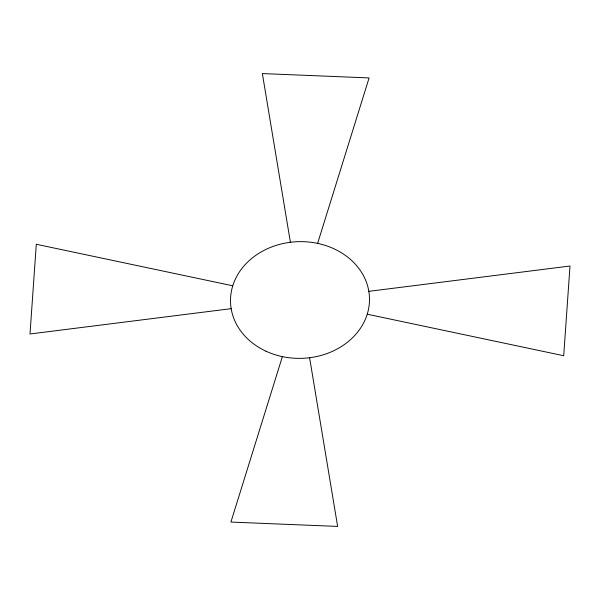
<?xml version="1.0" encoding="UTF-8"?>
<svg xmlns="http://www.w3.org/2000/svg" width="600" height="600" viewBox="0 0 600 600"><rect width="100%" height="100%" fill="white"/><g stroke="black" fill="none" stroke-linecap="round" stroke-linejoin="round"><path stroke-width="0.9" d="M282.382 356.618L230.903 522.075L337.642 526.425L309.6 357.728M317.618 243.382L369.097 77.925L262.358 73.575L290.4 242.272M231.165 308.663L30 333.975L36.293 244.275L232.77 285.795M368.835 291.337L570 266.025L563.707 355.725L367.23 314.205M266.002 351.21A69.51 58.365 -1.7 0 0 369.495 298.657A69.51 58.365 -1.7 0 0 264.495 250.132A69.51 58.365 -1.7 0 0 266.002 351.21"/></g></svg>
